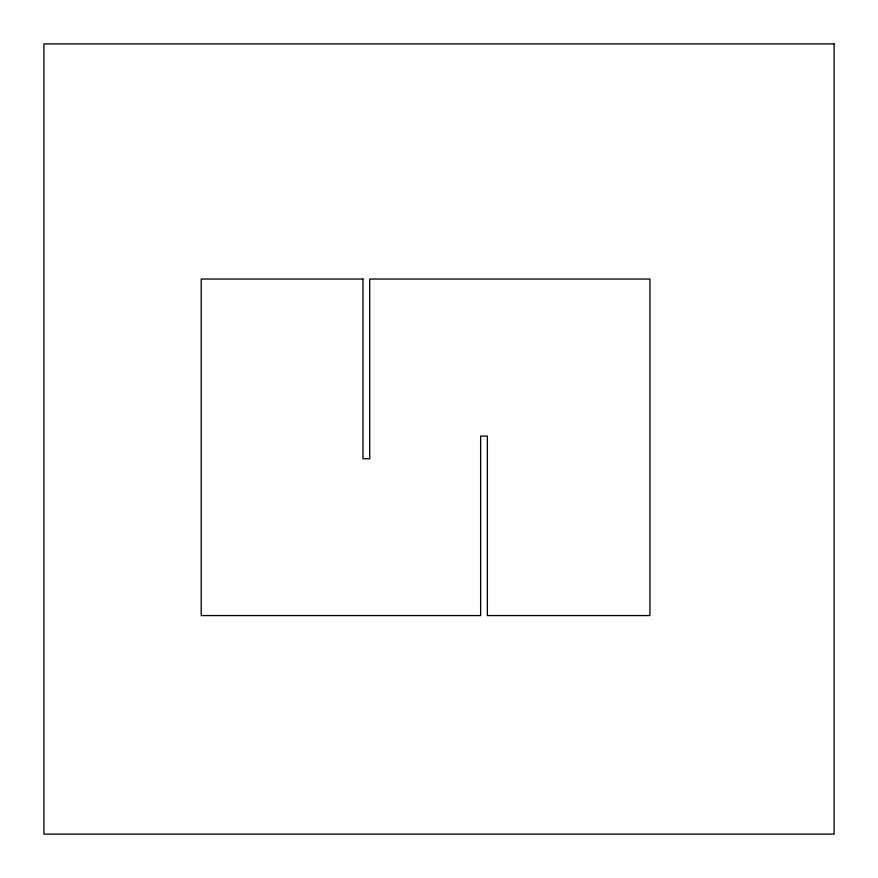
<?xml version="1.0" encoding="UTF-8"?>
<svg xmlns="http://www.w3.org/2000/svg" width="878" height="878" viewBox="0 0 878 878"><rect width="100%" height="100%" fill="white"/><g stroke="black" fill="none" stroke-linecap="round" stroke-linejoin="round"><path stroke-width="1.32" d="M834.1 43.9L43.9 43.9L43.9 834.1L834.1 834.1L834.1 43.9M362.987 279.028L201.216 279.028L201.216 615.566L480.639 615.566L480.639 436.081L487.367 436.081L487.367 615.566L649.939 615.566L649.939 279.028L369.715 279.028L369.715 458.733L362.987 458.733L362.987 279.028"/></g></svg>
